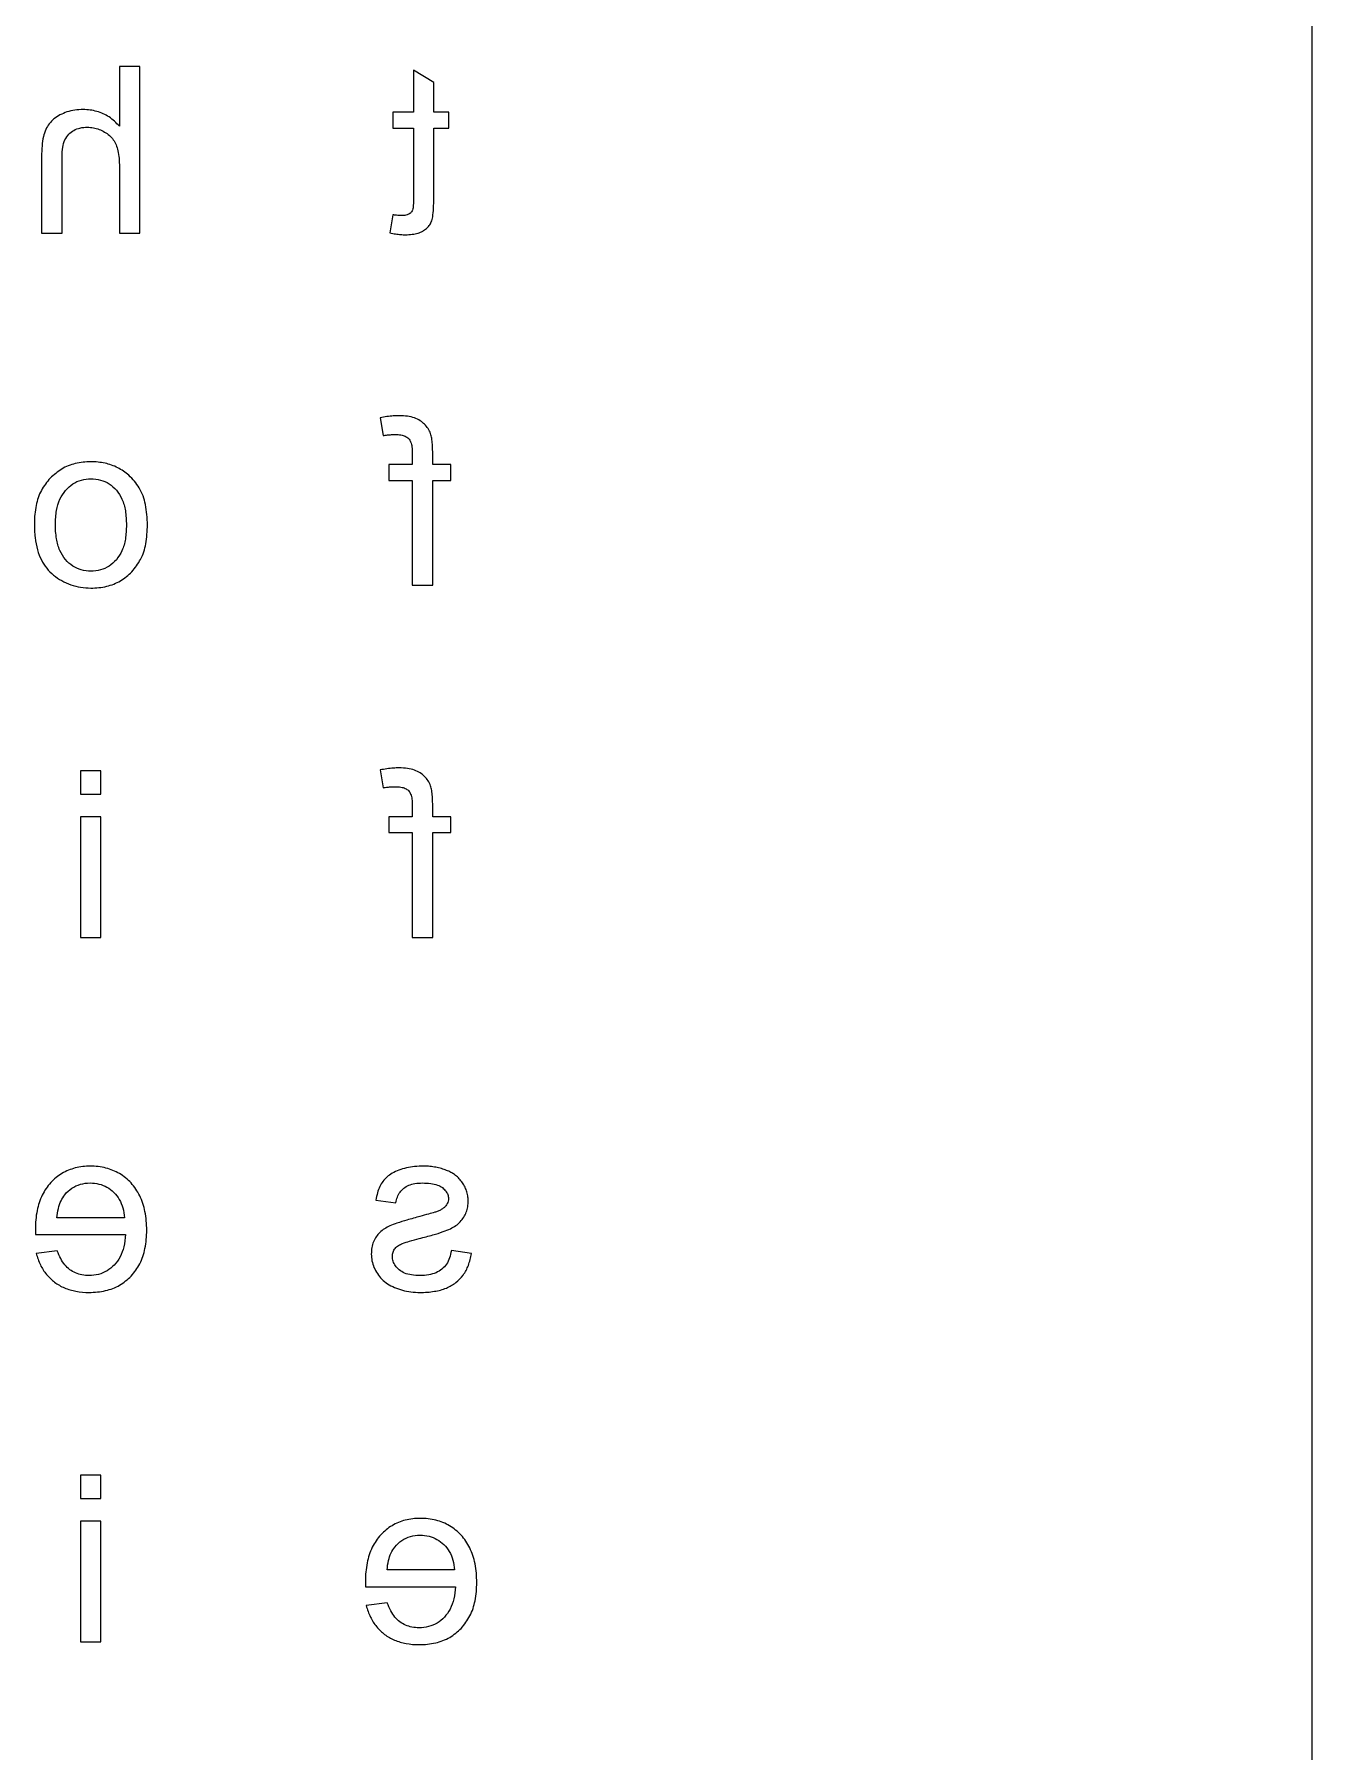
# Model space of a CAD drawing. Extents: x 20 to 296, y 20 to 296.
# Drawn here: x 237.9 to 296, y 150.5 to 228.5 of the extents above; entities that cross this region are included whole.
import ezdxf

# ---------------------------------------------------------------- set-up
doc = ezdxf.new("R2010")
doc.units = 0
doc.layers.add('english_lower_FINAL_Helvetica_C4_v3.0', color=7, linetype='CONTINUOUS')

msp = doc.modelspace()

# ---------------------------------------------------------------- linework, layer by layer
at = {"layer": 'english_lower_FINAL_Helvetica_C4_v3.0', "color": 1}
msp.add_line((295.999994, 296.000025), (295.999994, 20.000027), dxfattribs=at)
at = {"layer": 'english_lower_FINAL_Helvetica_C4_v3.0', "color": 7}
for p, q in [((242.744541, 227.042839), (241.814365, 227.042839)), ((241.814365, 227.042839), (241.814365, 224.324658)), ((242.744541, 219.467074), (242.744541, 227.042839)), ((256.10293, 226.314201), (255.177922, 226.872306)), ((255.177922, 226.872306), (255.177922, 224.955111)), ((256.10293, 224.955111), (256.10293, 226.314201)), ((255.177922, 224.955111), (254.242579, 224.955111)), ((254.242579, 224.955111), (254.242579, 224.231641)), ((256.785059, 224.955111), (256.10293, 224.955111)), ((256.785059, 224.231641), (256.785059, 224.955111)), ((254.242579, 224.231641), (255.177922, 224.231641)), ((255.177922, 224.231641), (255.177922, 221.022534)), ((256.10293, 221.074211), (256.10293, 224.231641)), ((256.10293, 224.231641), (256.785059, 224.231641)), ((238.274529, 222.944898), (238.274529, 219.467074)), ((239.204705, 219.467074), (239.204705, 222.944898)), ((241.814365, 222.469474), (241.814365, 219.467074)), ((254.242579, 220.299064), (254.10822, 219.477409)), ((254.242579, 220.299064), (254.242579, 220.299064)), ((238.274529, 219.467074), (239.204705, 219.467074)), ((241.814365, 219.467074), (242.744541, 219.467074)), ((242.744541, 219.467074), (242.744541, 219.467074)), ((253.663803, 211.079023), (253.803329, 210.267703)), ((255.126246, 209.46155), (255.126246, 208.955122)), ((256.051254, 208.955122), (256.051254, 209.539065)), ((255.126246, 208.955122), (254.056544, 208.955122)), ((254.056544, 208.955122), (254.056544, 208.231651)), ((256.872909, 208.955122), (256.051254, 208.955122)), ((256.872909, 208.231651), (256.872909, 208.955122)), ((254.056544, 208.231651), (255.126246, 208.231651)), ((255.126246, 208.231651), (255.126246, 203.467085)), ((256.051254, 203.467085), (256.051254, 208.231651)), ((256.051254, 208.231651), (256.872909, 208.231651)), ((242.134759, 206.211103), (242.134759, 206.211103)), ((243.090773, 206.211103), (243.090773, 206.211103)), ((255.126246, 203.467085), (256.051254, 203.467085)), ((256.051254, 203.467085), (256.051254, 203.467085)), ((253.663803, 195.079034), (253.803329, 194.267714)), ((240.971956, 195.04286), (240.041781, 195.04286)), ((240.041781, 195.04286), (240.041781, 193.973158)), ((240.971956, 193.973158), (240.971956, 195.04286)), ((240.041781, 193.973158), (240.971956, 193.973158)), ((240.971956, 193.973158), (240.971956, 193.973158)), ((256.051254, 192.955133), (256.051254, 193.539076)), ((240.971956, 192.955133), (240.041781, 192.955133)), ((240.041781, 192.955133), (240.041781, 187.467095)), ((240.971956, 187.467095), (240.971956, 192.955133)), ((255.126246, 192.955133), (254.056544, 192.955133)), ((254.056544, 192.955133), (254.056544, 192.231662)), ((255.126246, 193.461561), (255.126246, 192.955133)), ((256.872909, 192.955133), (256.051254, 192.955133)), ((256.872909, 192.231662), (256.872909, 192.955133)), ((254.056544, 192.231662), (255.126246, 192.231662)), ((255.126246, 192.231662), (255.126246, 187.467095)), ((256.051254, 187.467095), (256.051254, 192.231662)), ((256.051254, 192.231662), (256.872909, 192.231662)), ((240.041781, 187.467095), (240.971956, 187.467095)), ((240.971956, 187.467095), (240.971956, 187.467095)), ((255.126246, 187.467095), (256.051254, 187.467095)), ((256.051254, 187.467095), (256.051254, 187.467095)), ((253.469127, 175.539174), (254.378633, 175.41515)), ((242.041741, 174.738189), (238.977329, 174.738189)), ((242.041741, 174.738189), (242.041741, 174.738189)), ((238.000645, 173.973378), (242.093418, 173.973378)), ((238.987664, 173.234405), (238.026482, 173.115549)), ((238.987665, 173.234405), (238.987664, 173.234405)), ((257.820283, 173.105214), (256.900442, 173.249908)), ((257.820283, 173.105214), (257.820283, 173.105214)), ((240.971956, 163.042847), (240.041781, 163.042847)), ((240.041781, 163.042847), (240.041781, 161.973145)), ((240.971956, 161.973145), (240.971956, 163.042847)), ((240.041781, 161.973145), (240.971956, 161.973145)), ((240.971956, 161.973145), (240.971956, 161.973145)), ((240.971956, 160.955119), (240.041781, 160.955119)), ((240.041781, 160.955119), (240.041781, 155.467082)), ((240.971956, 155.467082), (240.971956, 160.955119)), ((257.041746, 158.7382), (253.977334, 158.7382)), ((257.041746, 158.7382), (257.041746, 158.7382)), ((253.00065, 157.973389), (257.093424, 157.973389)), ((253.987669, 157.234416), (253.026487, 157.11556)), ((253.98767, 157.234416), (253.987669, 157.234416)), ((240.041781, 155.467082), (240.971956, 155.467082)), ((240.971956, 155.467082), (240.971956, 155.467082))]:
    msp.add_line(p, q, dxfattribs=at)
for points, knots in [([(239.111687, 224.836255), (239.018366, 224.780547), (238.836864, 224.6722), (238.617969, 224.444156), (238.454397, 224.168246), (238.346366, 223.828374), (238.284324, 223.413818), (238.277981, 223.110128), (238.274529, 222.944898)], [0, 0, 0, 0, 0.324872, 0.631853, 0.936721, 1.279531, 1.69469, 2.190116, 2.190116, 2.190116, 2.190116]), ([(241.814365, 224.324658), (241.665093, 224.47508), (241.373286, 224.769135), (240.793275, 225.027834), (240.250607, 225.094296), (239.79055, 225.062114), (239.430045, 224.985878), (239.216064, 224.88531), (239.111687, 224.836255)], [0, 0, 0, 0, 0.631231, 1.233975, 1.863147, 2.252805, 2.615089, 2.960093, 2.960093, 2.960093, 2.960093]), ([(239.204705, 222.944898), (239.210401, 223.085976), (239.220834, 223.344383), (239.313742, 223.701035), (239.447601, 223.876494), (239.509596, 223.957756)], [0, 0, 0, 0, 0.423954, 0.776538, 1.080706, 1.080706, 1.080706, 1.080706]), ([(239.509596, 223.957756), (239.58222, 224.022426), (239.731087, 224.154989), (240.032721, 224.257956), (240.33852, 224.287341), (240.633698, 224.262597), (240.898065, 224.188426), (241.144148, 224.068979), (241.36452, 223.912535), (241.541358, 223.715001), (241.672306, 223.477231), (241.756562, 223.190974), (241.806521, 222.850212), (241.811616, 222.602885), (241.814365, 222.469474)], [0, 0, 0, 0, 0.289213, 0.592836, 0.935182, 1.206696, 1.476674, 1.754026, 2.023694, 2.282328, 2.542438, 2.831189, 3.17274, 3.572743, 3.572743, 3.572743, 3.572743]), ([(254.10822, 219.477409), (254.192249, 219.461002), (254.353467, 219.429523), (254.588333, 219.401643), (254.843241, 219.3905), (255.108882, 219.404306), (255.37539, 219.453972), (255.593258, 219.543949), (255.765115, 219.664693), (255.899604, 219.806555), (256.007962, 219.98794), (256.065164, 220.252671), (256.098156, 220.621245), (256.101191, 220.909248), (256.10293, 221.074211)], [0, 0, 0, 0, 0.256782, 0.492664, 0.708752, 1.021615, 1.288832, 1.518109, 1.722963, 1.91429, 2.101104, 2.348729, 2.717583, 3.212116, 3.212116, 3.212116, 3.212116]), ([(255.177922, 221.022534), (255.177279, 220.944533), (255.176164, 220.809392), (255.162377, 220.638586), (255.140452, 220.517772), (255.09271, 220.439033), (255.03855, 220.377662), (254.969992, 220.324832), (254.881107, 220.287966), (254.772453, 220.266752), (254.655239, 220.261071), (254.529079, 220.266387), (254.392876, 220.278723), (254.295162, 220.291948), (254.242579, 220.299064)], [0, 0, 0, 0, 0.233749, 0.404985, 0.515422, 0.596968, 0.677505, 0.760303, 0.854169, 0.96329, 1.090977, 1.20531, 1.341924, 1.501098, 1.501098, 1.501098, 1.501098]), ([(256.051254, 209.539065), (256.049559, 209.651506), (256.046477, 209.855919), (256.016219, 210.131668), (255.957716, 210.374364), (255.848951, 210.590814), (255.688397, 210.789549), (255.480987, 210.958383), (255.217037, 211.086796), (254.892632, 211.158572), (254.567333, 211.177255), (254.254148, 211.164248), (253.964073, 211.13332), (253.766192, 211.097538), (253.663803, 211.079023)], [0, 0, 0, 0, 0.337222, 0.613055, 0.830726, 1.08263, 1.332548, 1.592156, 1.878733, 2.204618, 2.582128, 2.853339, 3.144383, 3.456453, 3.456453, 3.456453, 3.456453]), ([(253.803329, 210.267703), (253.866385, 210.278032), (253.989784, 210.298244), (254.172787, 210.315127), (254.37764, 210.322662), (254.591717, 210.309916), (254.799544, 210.253048), (254.962638, 210.146494), (255.064434, 209.970786), (255.118244, 209.737185), (255.123374, 209.560462), (255.126246, 209.46155)], [0, 0, 0, 0, 0.191643, 0.375044, 0.550837, 0.806565, 1.015278, 1.19144, 1.375125, 1.608256, 1.904603, 1.904603, 1.904603, 1.904603]), ([(238.66727, 208.335004), (238.522267, 208.156766), (238.22406, 207.790209), (237.993532, 207.071307), (237.932992, 206.340453), (237.968628, 205.66115), (238.068296, 205.09641), (238.247653, 204.625112), (238.49958, 204.238466), (238.813975, 203.918336), (239.189476, 203.667259), (239.605388, 203.479839), (240.053205, 203.366439), (240.60286, 203.325606), (241.223928, 203.391968), (241.880282, 203.636205), (242.215549, 203.933647), (242.382806, 204.082034)], [0, 0, 0, 0, 0.684229, 1.40716, 2.219539, 2.876794, 3.443335, 3.933286, 4.378575, 4.818297, 5.270105, 5.725776, 6.180741, 6.648468, 7.372589, 8.041439, 8.707292, 8.707292, 8.707292, 8.707292]), ([(242.243279, 208.469363), (242.079829, 208.591762), (241.752689, 208.836739), (241.153153, 209.037473), (240.495508, 209.102605), (239.819061, 209.029612), (239.168708, 208.781922), (238.834699, 208.484229), (238.66727, 208.335004)], [0, 0, 0, 0, 0.60929, 1.21947, 1.867256, 2.580605, 3.245295, 3.913372, 3.913372, 3.913372, 3.913372]), ([(239.37007, 207.782067), (239.475113, 207.887103), (239.680035, 208.092013), (240.084628, 208.272922), (240.518879, 208.327307), (240.955637, 208.274328), (241.358571, 208.091839), (241.701067, 207.79232), (241.961959, 207.369399), (242.111815, 206.824869), (242.126702, 206.42664), (242.134759, 206.211103)], [0, 0, 0, 0, 0.442599, 0.863437, 1.300314, 1.742806, 2.166066, 2.607636, 3.088274, 3.635562, 4.281246, 4.281246, 4.281246, 4.281246]), ([(243.090773, 206.211103), (243.075168, 206.522077), (243.046118, 207.100971), (242.770181, 207.905921), (242.414376, 208.286401), (242.243279, 208.469363)], [0, 0, 0, 0, 0.933216, 1.737233, 2.481996, 2.481996, 2.481996, 2.481996]), ([(241.674839, 204.629804), (241.56935, 204.525666), (241.362747, 204.321709), (240.95441, 204.14358), (240.518542, 204.08976), (240.081015, 204.143116), (239.679824, 204.328098), (239.337881, 204.630731), (239.076165, 205.060261), (238.931304, 205.615056), (238.890136, 206.230903), (238.933376, 206.837361), (239.075334, 207.37619), (239.275602, 207.651977), (239.37007, 207.782067)], [0, 0, 0, 0, 0.44157, 0.86483, 1.307322, 1.747045, 2.169448, 2.612478, 3.097989, 3.655206, 4.315773, 4.941472, 5.477691, 5.956473, 5.956473, 5.956473, 5.956473]), ([(242.134759, 206.211103), (242.126024, 205.995925), (242.109871, 205.597971), (241.967604, 205.045422), (241.768184, 204.76232), (241.674839, 204.629804)], [0, 0, 0, 0, 0.646256, 1.195198, 1.67827, 1.67827, 1.67827, 1.67827]), ([(242.382806, 204.082034), (242.525834, 204.2635), (242.824248, 204.642112), (243.052204, 205.390112), (243.077342, 205.925211), (243.090773, 206.211103)], [0, 0, 0, 0, 0.688416, 1.436313, 2.294311, 2.294311, 2.294311, 2.294311]), ([(256.051254, 193.539076), (256.049559, 193.651517), (256.046477, 193.85593), (256.016219, 194.131679), (255.957716, 194.374375), (255.848951, 194.590824), (255.688397, 194.78956), (255.480987, 194.958393), (255.217037, 195.086806), (254.892632, 195.158583), (254.567333, 195.177265), (254.254148, 195.164258), (253.964073, 195.133331), (253.766192, 195.097549), (253.663803, 195.079034)], [0, 0, 0, 0, 0.337222, 0.613055, 0.830726, 1.08263, 1.332548, 1.592156, 1.878733, 2.204618, 2.582128, 2.853339, 3.144383, 3.456453, 3.456453, 3.456453, 3.456453]), ([(253.803329, 194.267714), (253.866385, 194.278042), (253.989784, 194.298255), (254.172787, 194.315138), (254.37764, 194.322673), (254.591717, 194.309926), (254.799544, 194.253058), (254.962638, 194.146505), (255.064434, 193.970797), (255.118244, 193.737196), (255.123374, 193.560473), (255.126246, 193.461561)], [0, 0, 0, 0, 0.191643, 0.375044, 0.550837, 0.806565, 1.015278, 1.19144, 1.375125, 1.608256, 1.904603, 1.904603, 1.904603, 1.904603]), ([(242.3518, 172.08202), (242.493918, 172.262646), (242.78817, 172.636627), (243.010649, 173.367263), (243.077633, 174.17339), (243.011994, 174.990278), (242.778107, 175.734882), (242.372188, 176.329876), (241.838014, 176.767063), (241.194003, 177.030018), (240.498782, 177.104277), (239.809464, 177.031011), (239.183578, 176.772507), (238.662819, 176.344565), (238.265752, 175.761625), (238.037162, 175.031484), (237.992965, 174.480578), (237.995986, 174.150987), (237.997813, 174.0683), (237.99964, 174.007062), (238.000645, 173.973378)], [0, 0, 0, 0, 0.68442, 1.41707, 2.247001, 3.105051, 3.86003, 4.561418, 5.234878, 5.902169, 6.618069, 7.3121, 7.9615, 8.619727, 9.306774, 10.047047, 10.888929, 10.95324, 11.035941, 11.137038, 11.137038, 11.137038, 11.137038]), ([(257.463716, 174.75886), (257.504139, 174.834689), (257.584713, 174.985835), (257.650629, 175.237796), (257.671871, 175.490035), (257.653597, 175.734896), (257.598066, 175.963774), (257.505007, 176.178795), (257.378301, 176.375495), (257.223435, 176.551725), (257.054389, 176.692169), (256.872984, 176.805977), (256.674293, 176.894204), (256.444998, 176.970514), (256.192432, 177.033726), (255.92224, 177.071235), (255.600418, 177.084338), (255.241479, 177.066648), (254.861049, 177.006497), (254.51892, 176.903581), (254.220314, 176.767795), (253.972405, 176.59865), (253.780911, 176.392116), (253.639085, 176.146825), (253.531812, 175.860258), (253.490812, 175.650246), (253.469127, 175.539174)], [0, 0, 0, 0, 0.257061, 0.512382, 0.774593, 1.013586, 1.245874, 1.477862, 1.713113, 1.944999, 2.179002, 2.369869, 2.585704, 2.829376, 3.094251, 3.365627, 3.646113, 4.059467, 4.441768, 4.798698, 5.128022, 5.422392, 5.692999, 5.965375, 6.267386, 6.606434, 6.606434, 6.606434, 6.606434]), ([(238.977329, 174.738189), (238.994711, 174.880093), (239.026923, 175.143073), (239.141512, 175.498934), (239.341233, 175.819965), (239.637069, 176.090488), (240.03948, 176.279322), (240.468251, 176.330521), (240.88341, 176.28581), (241.257057, 176.138065), (241.575377, 175.896181), (241.824866, 175.572977), (241.990975, 175.177081), (242.024329, 174.88872), (242.041741, 174.738189)], [0, 0, 0, 0, 0.428382, 0.793891, 1.111111, 1.552854, 1.976702, 2.423407, 2.831001, 3.218364, 3.613519, 4.015839, 4.430444, 4.883257, 4.883257, 4.883257, 4.883257]), ([(254.378633, 175.41515), (254.396686, 175.503911), (254.431514, 175.675148), (254.557756, 175.903706), (254.735849, 176.087978), (254.968949, 176.224083), (255.256855, 176.300709), (255.594951, 176.321427), (255.94012, 176.302388), (256.253699, 176.239282), (256.488566, 176.119737), (256.646679, 175.965432), (256.745803, 175.79331), (256.772453, 175.62851), (256.758053, 175.48962), (256.719111, 175.378091), (256.653162, 175.275231), (256.561742, 175.179681), (256.439641, 175.097657), (256.298293, 175.028746), (256.102692, 174.971785), (255.829159, 174.891862), (255.605813, 174.83094), (255.474173, 174.795033)], [0, 0, 0, 0, 0.270452, 0.521755, 0.771077, 1.031049, 1.321134, 1.65635, 2.043491, 2.356455, 2.60893, 2.822094, 3.010986, 3.194962, 3.312203, 3.42715, 3.545834, 3.676194, 3.82098, 3.984823, 4.145886, 4.431003, 4.840274, 4.840274, 4.840274, 4.840274]), ([(255.474173, 174.795033), (255.276799, 174.740879), (254.924988, 174.644352), (254.464364, 174.504997), (254.207461, 174.403551), (254.09958, 174.360951)], [0, 0, 0, 0, 0.614092, 1.094593, 1.442442, 1.442442, 1.442442, 1.442442]), ([(254.09958, 174.360951), (254.016778, 174.321574), (253.855122, 174.244698), (253.646834, 174.078078), (253.476117, 173.879618), (253.349862, 173.643855), (253.276902, 173.37215), (253.25373, 173.077704), (253.282156, 172.77262), (253.376674, 172.474205), (253.529034, 172.193685), (253.736709, 171.938702), (254.002111, 171.721764), (254.209545, 171.61854), (254.316621, 171.565256)], [0, 0, 0, 0, 0.274296, 0.535517, 0.793353, 1.055113, 1.330532, 1.63127, 1.937105, 2.243839, 2.563698, 2.889317, 3.224794, 3.582731, 3.582731, 3.582731, 3.582731]), ([(256.900442, 173.249908), (256.878574, 173.134937), (256.836906, 172.91587), (256.689026, 172.623375), (256.47888, 172.387885), (256.198952, 172.221256), (255.857863, 172.125082), (255.480115, 172.099279), (255.108435, 172.122533), (254.781006, 172.203355), (254.527686, 172.349613), (254.351897, 172.538855), (254.241004, 172.751932), (254.208314, 172.971147), (254.236243, 173.177448), (254.334563, 173.352771), (254.488724, 173.488342), (254.720414, 173.585779), (255.038815, 173.687795), (255.499855, 173.806882), (256.012133, 173.941438), (256.489186, 174.082715), (256.753272, 174.191292), (256.864269, 174.236928)], [0, 0, 0, 0, 0.349692, 0.666309, 0.969969, 1.284592, 1.629588, 2.02369, 2.415188, 2.743631, 3.026252, 3.279368, 3.508932, 3.736066, 3.933645, 4.122538, 4.326288, 4.537157, 4.871069, 5.330295, 5.964575, 6.460899, 6.820755, 6.820755, 6.820755, 6.820755]), ([(256.864269, 174.236928), (256.946445, 174.2817), (257.106281, 174.368785), (257.31208, 174.54554), (257.413548, 174.688284), (257.463716, 174.75886)], [0, 0, 0, 0, 0.280352, 0.545294, 0.804393, 0.804393, 0.804393, 0.804393]), ([(242.093418, 173.973378), (242.074928, 173.786611), (242.040231, 173.436152), (241.868313, 172.958311), (241.602488, 172.580652), (241.263573, 172.306128), (240.865493, 172.13964), (240.471316, 172.095696), (240.115214, 172.125426), (239.81663, 172.2158), (239.550161, 172.368987), (239.320453, 172.592336), (239.127137, 172.885551), (239.036078, 173.113312), (238.987665, 173.234405)], [0, 0, 0, 0, 0.56151, 1.053643, 1.504523, 1.930468, 2.345072, 2.781287, 3.107071, 3.41165, 3.709563, 4.020236, 4.364215, 4.754705, 4.754705, 4.754705, 4.754705]), ([(238.026482, 173.115549), (238.083642, 172.938947), (238.194206, 172.597351), (238.484881, 172.150022), (238.858199, 171.789562), (239.317354, 171.525886), (239.855455, 171.372296), (240.490172, 171.323535), (241.169569, 171.390483), (241.843607, 171.632625), (242.183675, 171.933347), (242.3518, 172.08202)], [0, 0, 0, 0, 0.554895, 1.073316, 1.581748, 2.0988, 2.644921, 3.246591, 3.998672, 4.681959, 5.350074, 5.350074, 5.350074, 5.350074]), ([(257.107148, 171.787465), (257.222973, 171.896563), (257.460641, 172.120431), (257.700226, 172.581722), (257.778889, 172.924723), (257.820283, 173.105214)], [0, 0, 0, 0, 0.47477, 0.974217, 1.528927, 1.528927, 1.528927, 1.528927]), ([(254.316621, 171.565256), (254.434194, 171.520445), (254.674367, 171.428908), (255.065529, 171.358473), (255.555055, 171.331843), (256.100722, 171.371315), (256.667652, 171.504044), (256.966921, 171.697035), (257.107148, 171.787465)], [0, 0, 0, 0, 0.37679, 0.769686, 1.186127, 1.844845, 2.408968, 2.906359, 2.906359, 2.906359, 2.906359]), ([(257.351805, 156.082031), (257.493924, 156.262657), (257.788175, 156.636638), (258.010654, 157.367273), (258.077638, 158.173401), (258.011999, 158.990288), (257.778112, 159.734893), (257.372193, 160.329887), (256.838019, 160.767074), (256.194009, 161.030029), (255.498788, 161.104288), (254.809469, 161.031021), (254.183584, 160.772518), (253.662825, 160.344576), (253.265757, 159.761636), (253.037167, 159.031495), (252.99297, 158.480588), (252.995991, 158.150998), (252.997819, 158.068311), (252.999645, 158.007072), (253.00065, 157.973389)], [0, 0, 0, 0, 0.68442, 1.41707, 2.247001, 3.105051, 3.86003, 4.561418, 5.234878, 5.902169, 6.618069, 7.3121, 7.9615, 8.619727, 9.306774, 10.047047, 10.888929, 10.95324, 11.035941, 11.137038, 11.137038, 11.137038, 11.137038]), ([(253.977334, 158.7382), (253.994716, 158.880103), (254.026928, 159.143083), (254.141518, 159.498945), (254.341238, 159.819976), (254.637075, 160.090499), (255.039485, 160.279333), (255.468257, 160.330531), (255.883415, 160.285821), (256.257062, 160.138076), (256.575382, 159.896192), (256.824872, 159.572988), (256.99098, 159.177091), (257.024335, 158.888731), (257.041746, 158.7382)], [0, 0, 0, 0, 0.428382, 0.793891, 1.111111, 1.552854, 1.976702, 2.423407, 2.831001, 3.218364, 3.613519, 4.015839, 4.430444, 4.883257, 4.883257, 4.883257, 4.883257]), ([(257.093424, 157.973389), (257.074933, 157.786622), (257.040236, 157.436163), (256.868318, 156.958322), (256.602494, 156.580663), (256.263578, 156.306139), (255.865499, 156.139651), (255.471321, 156.095707), (255.115219, 156.125437), (254.816635, 156.215811), (254.550167, 156.368998), (254.320458, 156.592347), (254.127143, 156.885562), (254.036083, 157.113323), (253.98767, 157.234416)], [0, 0, 0, 0, 0.56151, 1.053643, 1.504523, 1.930468, 2.345072, 2.781287, 3.107071, 3.41165, 3.709563, 4.020236, 4.364215, 4.754705, 4.754705, 4.754705, 4.754705]), ([(253.026487, 157.11556), (253.083648, 156.938958), (253.194211, 156.597362), (253.484886, 156.150033), (253.858204, 155.789573), (254.317359, 155.525897), (254.85546, 155.372307), (255.490178, 155.323546), (256.169574, 155.390494), (256.843612, 155.632636), (257.18368, 155.933358), (257.351805, 156.082031)], [0, 0, 0, 0, 0.554895, 1.073316, 1.581748, 2.0988, 2.644921, 3.246591, 3.998672, 4.681959, 5.350074, 5.350074, 5.350074, 5.350074])]:
    msp.add_open_spline(points, degree=3, knots=knots, dxfattribs=at)

doc.saveas('drawing.dxf')
